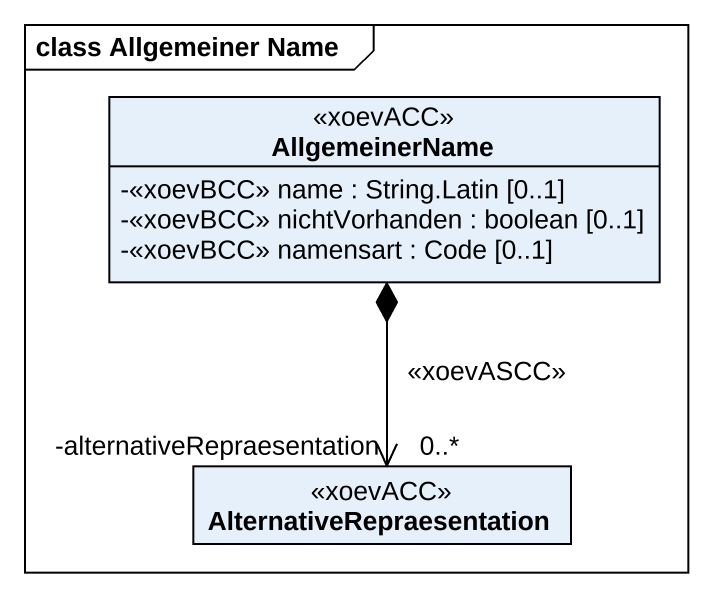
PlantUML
@startuml
mainframe class Allgemeiner Name
hide circle
hide empty members
skinparam classAttributeIconSize 0
class AllgemeinerName <<xoevACC>> {
  -<<xoevBCC>> name : String.Latin [0..1]
  -<<xoevBCC>> nichtVorhanden : boolean [0..1]
  -<<xoevBCC>> namensart : Code [0..1]
}
class AlternativeRepraesentation <<xoevACC>>
AllgemeinerName *--> "-alternativeRepraesentation\n0..*" AlternativeRepraesentation : <<xoevASCC>>
@enduml
